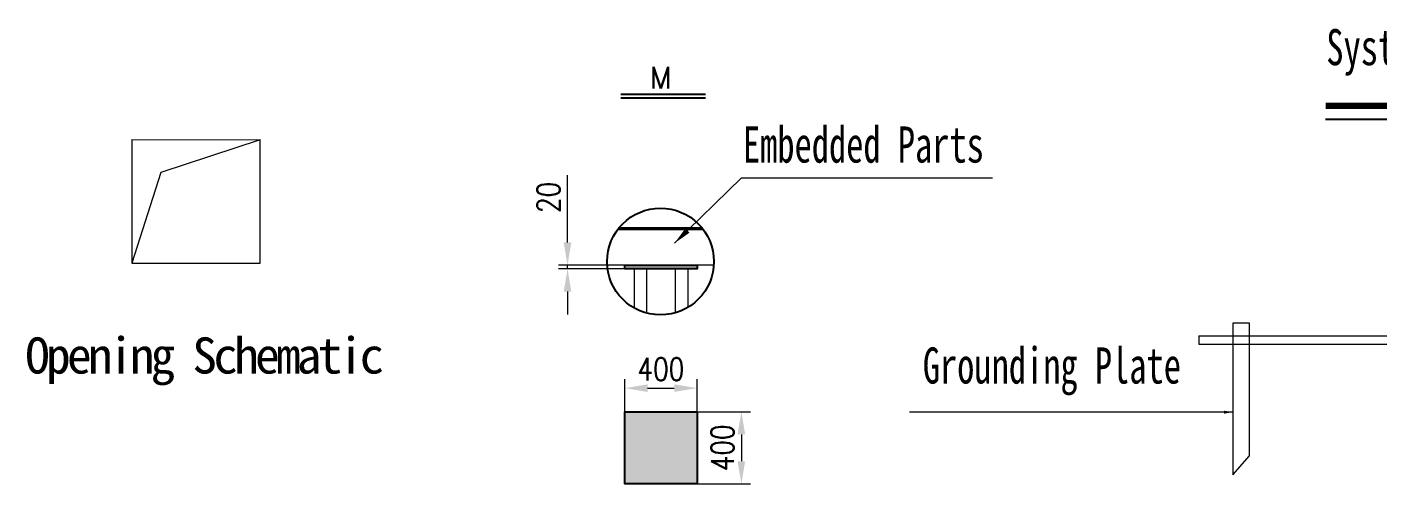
# Model space of a CAD drawing. Header units: millimetres. Extents: x 0 to 87554, y -20854 to 20404.
# Drawn here: x 45124 to 52600, y -12456 to -9926 of the extents above; entities that cross this region are included whole.
import ezdxf

# ---------------------------------------------------------------- set-up
doc = ezdxf.new("R2010")
doc.units = ezdxf.units.MM
doc.linetypes.add('AM_ISO02W050', pattern=[7.5, 6, -1.5])
doc.layers.get('0').update_dxf_attribs({"lineweight": 15})
doc.layers.get('Defpoints').update_dxf_attribs({"lineweight": 15})
doc.layers.add('SB', color=43, linetype='Continuous')
doc.layers.add('SYMB', color=7, linetype='Continuous')
doc.styles.add('gbcbig', font='simplex.shx', dxfattribs={"bigfont": 'gbcbig.shx'})
doc.styles.get("Standard").update_dxf_attribs({"font": 'isocp.shx', "width": 0.707, "bigfont": 'hztxt.shx'})
doc.styles.add('TH_GBDIM', font='romans.shx', dxfattribs={"width": 0.8, "bigfont": 'gbcbig.shx'})
doc.styles.add('汉字', font='simsun.ttc', dxfattribs={"width": 0.7})
doc.dimstyles.new('AM_GB$7', dxfattribs={"dimtxt": 5, "dimasz": 100, "dimexe": 1, "dimexo": 1, "dimgap": 5, "dimtad": 1, "dimdsep": 46, "dimtxsty": 'Standard', "dimcen": 0, "dimclrd": 256, "dimclre": 256, "dimclrt": 3, "dimadec": 0, "dimazin": 2, "dimtp": 0.1, "dimtm": 0.1, "dimtfac": 0.71, "dimtmove": 0, "dimatfit": 3, "dimfxl": 1, "dimlwd": -1, "dimlwe": -1, "dimarcsym": 1})
doc.dimstyles.new('ISO-25', dxfattribs={"dimscale": 20, "dimtxt": 2.5, "dimasz": 2.5, "dimexe": 1.25, "dimexo": 0.625, "dimtad": 1, "dimtxsty": 'Standard', "dimcen": 2.5, "dimdle": 5, "dimadec": 0, "dimazin": 0, "dimtfac": 1, "dimtmove": 0, "dimatfit": 3, "dimfxl": 1, "dimarcsym": 0})
doc.dimstyles.new('TH_GBDIM', dxfattribs={"dimscale": 42, "dimtxt": 3, "dimasz": 3, "dimexe": 1.2, "dimexo": 0, "dimgap": 1, "dimtad": 1, "dimdec": 1, "dimlfac": -1.5, "dimdsep": 46, "dimtxsty": 'TH_GBDIM', "dimcen": 2.5, "dimclrd": 130, "dimclre": 130, "dimclrt": 3, "dimadec": 0, "dimazin": 2, "dimtfac": 0.714286, "dimtdec": 1, "dimtmove": 0, "dimatfit": 3, "dimfxl": 1, "dimtolj": 1, "dimtzin": 0, "dimlwd": -1, "dimlwe": -1, "dimarcsym": 0})

# ---------------------------------------------------------------- blocks, each defined once
blk = doc.blocks.new('*D98')
at = {"color": 130, "transparency": 16777216}
for p, q in [((48431.5, -12055.7), (48431.5, -11874.7)), ((48831.5, -12055.7), (48831.5, -11874.7)), ((48557.5, -11925.1), (48705.5, -11925.1))]:
    blk.add_line(p, q, dxfattribs=at)
at = {"color": 130, "lineweight": -3, "transparency": 16777216}
for points in [[(48557.5, -11904.1), (48557.5, -11946.1), (48431.5, -11925.1)], [(48705.5, -11904.1), (48705.5, -11946.1), (48831.5, -11925.1)]]:
    blk.add_solid(points, dxfattribs=at)
at = {"layer": 'Defpoints', "color": 0, "lineweight": -3, "transparency": 16777216}
for p in [(48831.5, -11925.1), (48431.5, -12055.7), (48831.5, -12055.7)]:
    blk.add_point(p, dxfattribs=at)
at = {"color": 3, "transparency": 16777216, "insert": (48631.5, -11820.1), "char_height": 126, "attachment_point": 5, "style": 'TH_GBDIM'}
blk.add_mtext('\\A1;400', dxfattribs=at)
blk = doc.blocks.new('*D99')
at = {"color": 130, "transparency": 16777216}
for p, q in [((48831.5, -12055.7), (49127.3, -12055.7)), ((49076.9, -12181.7), (49076.9, -12329.7)), ((48831.5, -12455.7), (49127.3, -12455.7))]:
    blk.add_line(p, q, dxfattribs=at)
at = {"color": 130, "lineweight": -3, "transparency": 16777216}
for points in [[(49055.9, -12181.7), (49097.9, -12181.7), (49076.9, -12055.7)], [(49055.9, -12329.7), (49097.9, -12329.7), (49076.9, -12455.7)]]:
    blk.add_solid(points, dxfattribs=at)
at = {"layer": 'Defpoints', "color": 0, "lineweight": -3, "transparency": 16777216}
for p in [(48831.5, -12055.7), (48831.5, -12455.7), (49076.9, -12455.7)]:
    blk.add_point(p, dxfattribs=at)
at = {"color": 3, "transparency": 16777216, "insert": (48971.9, -12255.7), "char_height": 126, "attachment_point": 5, "rotation": 90, "style": 'TH_GBDIM'}
blk.add_mtext('\\A1;400', dxfattribs=at)
blk = doc.blocks.new('*D100')
at = {"color": 130, "transparency": 16777216}
for p, q in [((48114.7, -11118.9), (48114.7, -10745.7)), ((48431.5, -11244.9), (48064.3, -11244.9)), ((48431.5, -11264.9), (48064.3, -11264.9)), ((48114.7, -11264.9), (48114.7, -11244.9)), ((48114.7, -11390.9), (48114.7, -11516.9))]:
    blk.add_line(p, q, dxfattribs=at)
at = {"color": 130, "lineweight": -3, "transparency": 16777216}
for points in [[(48093.7, -11118.9), (48135.7, -11118.9), (48114.7, -11244.9)], [(48093.7, -11390.9), (48135.7, -11390.9), (48114.7, -11264.9)]]:
    blk.add_solid(points, dxfattribs=at)
at = {"layer": 'Defpoints', "color": 0, "lineweight": -3, "transparency": 16777216}
for p in [(48114.7, -11244.9), (48431.5, -11244.9), (48431.5, -11264.9)]:
    blk.add_point(p, dxfattribs=at)
at = {"color": 3, "transparency": 16777216, "insert": (48009.7, -10869.3), "char_height": 126, "attachment_point": 5, "rotation": 90, "style": 'TH_GBDIM'}
blk.add_mtext('\\A1;20', dxfattribs=at)

msp = doc.modelspace()

# ---------------------------------------------------------------- hatches: boundary and pattern name
at = {"lineweight": 25}
h = msp.add_hatch(dxfattribs=at)
h.set_pattern_fill('ANSI37', color=6, scale=2, style=0)
h.set_pattern_definition([(45, (-55159.974, 223120.341), (-4.49012806, 4.49012806), []), (135, (-55159.974, 223120.341), (-4.49012806, -4.49012806), [])])
edge = h.paths.add_edge_path()
edge.add_line((48859.11, -11038.871), (48399.591, -11038.871))
edge.add_arc((48629.351, -11224.502), 295.379, 141.063892, 142.5538003)
edge.add_line((48394.842, -11044.907), (48863.859, -11044.907))
edge.add_arc((48629.351, -11224.502), 295.379, 37.4461997, 38.3025671)
edge.add_arc((48629.351, -11224.502), 295.379, 38.3025671, 38.936108)
h = msp.add_hatch(color=1, dxfattribs=at)
h.dxf.hatch_style = 1
h.paths.add_polyline_path([(48432.743, -11244.92), (48832.78, -11244.92), (48832.78, -11264.932), (48432.743, -11264.932)])
h = msp.add_hatch(color=1, dxfattribs=at)
h.dxf.hatch_style = 1
h.paths.add_polyline_path([(48431.478, -12055.69), (48831.515, -12055.69), (48831.515, -12455.702), (48431.478, -12455.702)])

# ---------------------------------------------------------------- linework, layer by layer
at = {"color": 7}
for p, q in [((45703.827, -10548.732), (46414.559, -10549.845)), ((45703.827, -10548.732), (45703.827, -11233.301)), ((46414.559, -10549.845), (45864.231, -10731.252)), ((46414.559, -11233.301), (46414.559, -10548.732)), ((45864.231, -10731.252), (45704.47, -11233.301)), ((45703.827, -11233.301), (46414.559, -11233.301))]:
    msp.add_line(p, q, dxfattribs=at)
for p, q in [((51797.287, -11565.692), (51797.287, -12404.51)), ((51888.977, -11565.692), (51797.287, -11565.692)), ((51888.977, -12300.652), (51888.977, -11565.692)), ((51608.627, -11635.671), (54549.384, -11635.671)), ((51608.627, -11635.671), (51608.627, -11681.171)), ((51608.627, -11681.171), (54549.384, -11681.171)), ((51797.287, -12404.51), (51888.977, -12300.652))]:
    msp.add_line(p, q)
for points in [[(48394.842, -11044.907), (48863.859, -11044.907)], [(48399.591, -11038.871), (48859.11, -11038.871)], [(48924.022, -11244.932), (48334.68, -11244.932)]]:
    msp.add_lwpolyline(points)
at = {"color": 6, "lineweight": 25}
for points in [[(48394.842, -11044.907), (48863.859, -11044.907)], [(48859.11, -11038.871), (48399.591, -11038.871)]]:
    msp.add_lwpolyline(points, dxfattribs=at)
at = {"color": 1, "lineweight": 25}
for points in [[(48432.743, -11244.92), (48832.78, -11244.92), (48832.78, -11264.932), (48432.743, -11264.932)], [(48431.478, -12055.69), (48831.515, -12055.69), (48831.515, -12455.702), (48431.478, -12455.702)]]:
    msp.add_lwpolyline(points, close=True, dxfattribs=at)
at = {"color": 3}
msp.add_lwpolyline([(48782.747, -11476.927), (48782.747, -11264.932), (48482.743, -11264.932), (48482.743, -11480.929)], dxfattribs=at)
at = {"linetype": 'AM_ISO02W050'}
msp.add_lwpolyline([(48712.747, -11507.864), (48712.747, -11264.932), (48552.743, -11264.932), (48552.743, -11509.774)], dxfattribs=at)
at = {"color": 7, "lineweight": 25}
msp.add_circle((48629.351, -11224.502), 295.379, dxfattribs=at)
at = {"layer": 'SYMB'}
msp.add_line((53893.331, -10437.71), (52310.133, -10437.71), dxfattribs=at)
at = {"layer": 'SYMB', "color": 1, "const_width": 33.75}
msp.add_lwpolyline([(53897.259, -10362.71), (52310.133, -10362.71)], dxfattribs=at)

# ---------------------------------------------------------------- texts
at = {"color": 3, "style": '汉字', "width": 0.7}
msp.add_text('Embedded Parts', height=200, dxfattribs=at).set_placement((49085.502, -10676.597))
at = {"color": 3, "char_height": 200, "style": '汉字'}
for s, insert, attachment_point in [('System Grounding', (52314.061, -9937.615), 1), ('Grounding Plate', (51509.304, -11699.647), 3)]:
    msp.add_mtext(s, dxfattribs=dict(at, insert=insert, attachment_point=attachment_point))
at = {"color": 4, "insert": (45113.577, -11644.263), "char_height": 200, "attachment_point": 1, "style": 'gbcbig'}
msp.add_mtext('{\\fKaiTi|b0|i0|c134|p49;\\T0.8;Opening Schematic}', dxfattribs=at)
at = {"layer": 'SB', "color": 7, "ltscale": 20, "insert": (48569.144, -10147.092), "char_height": 120, "attachment_point": 1, "style": 'gbcbig', "bg_fill": 2}
msp.add_mtext('M', dxfattribs=at)

# ---------------------------------------------------------------- dimensions: what is measured, and where the dimension line sits
for base, p1, p2, picture, middle in [((48114.731, -11244.932), (48431.478, -11264.932), (48431.478, -11244.932), '*D100', (48009.731, -10869.332)), ((49076.946, -12455.702), (48831.515, -12055.69), (48831.515, -12455.702), '*D99', (48971.946, -12255.696))]:
    dim = msp.add_linear_dim(base=base, p1=p1, p2=p2, angle=90, dimstyle='TH_GBDIM')
    dim.commit()
    dim.dimension.update_dxf_attribs({"geometry": picture, "text_midpoint": middle})
dim = msp.add_linear_dim(base=(48831.515, -11925.085), p1=(48431.478, -12055.69), p2=(48831.515, -12055.69), dimstyle='TH_GBDIM')
dim.commit()
dim.dimension.update_dxf_attribs({"geometry": '*D98', "text_midpoint": (48631.497, -11820.085)})

# ---------------------------------------------------------------- leaders
at = {"color": 1, "ltscale": 20}
msp.add_leader([(48706.883, -11122.85, 3.233), (49077.463, -10760.312, 3.233), (50466.932, -10760.312, 3.233)], dimstyle='AM_GB$7', override={"dimtad": 0, "dimclrd": 1, "dimfxl": 3}, dxfattribs=at)
at = {"path_type": 1}
msp.add_leader([(51797.287, -12058.213), (50006.412, -12058.213)], dimstyle='ISO-25', override={"dimgap": 5, "dimtad": 0}, dxfattribs=at)

# ---------------------------------------------------------------- next in the draw order: linework, layer by layer
at = {"color": 0, "lineweight": 25}
for p, q in [((48409.517, -10298.198), (48877.543, -10298.198)), ((48409.517, -10317.64), (48877.543, -10317.64))]:
    msp.add_line(p, q, dxfattribs=at)

doc.saveas('drawing.dxf')
